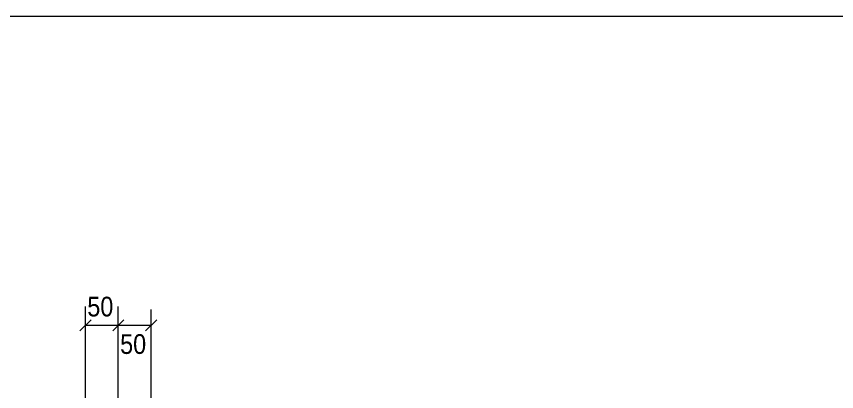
# Model space of a CAD drawing. Header units: millimetres. Extents: x 2 to 825, y 1 to 579.
# Drawn here: x 69.8 to 194.7, y 521.9 to 579 of the extents above; entities that cross this region are included whole.
import ezdxf

# ---------------------------------------------------------------- set-up
doc = ezdxf.new("R2010")
doc.units = ezdxf.units.MM
doc.linetypes.add('XKITLINE00', pattern=[0])
doc.layers.add('Dimensions', color=7, linetype='Continuous', lineweight=0)
doc.layers.add('DrawingSheet', color=5, linetype='Continuous', lineweight=0)
doc.styles.add('ARIAL', font='ARIAL.TTF')

# ---------------------------------------------------------------- blocks, each defined once
blk = doc.blocks.new('*A100')
at = {"layer": 'DrawingSheet', "color": 5, "linetype": 'XKITLINE00', "lineweight": 0}
blk.add_line((825, 579), (5, 579), dxfattribs=at)
blk = doc.blocks.new('*A186')
at = {"layer": 'Dimensions', "color": 7, "linetype": 'XKITLINE00', "lineweight": 0}
for p, q in [((80.34, 486.65), (80.34, 534.85)), ((85.34, 491.41), (85.34, 534.85)), ((81.19, 532.85), (79.5, 531.15)), ((86.19, 532.85), (84.5, 531.15)), ((80.34, 532), (85.34, 532))]:
    blk.add_line(p, q, dxfattribs=at)
at = {"layer": 'Dimensions', "color": 3}
for p in [(80.34, 532), (85.34, 532)]:
    blk.add_point(p, dxfattribs=at)
at = {"layer": 'Dimensions', "color": 3, "style": 'ARIAL', "width": 0.85}
blk.add_text('50', height=3, dxfattribs=at).set_placement((80.62, 533.35))
blk = doc.blocks.new('*A187')
at = {"layer": 'Dimensions', "color": 7, "linetype": 'XKITLINE00', "lineweight": 0}
for p, q in [((85.34, 491.41), (85.34, 534.4)), ((90.34, 486.65), (90.34, 534.4)), ((86.19, 532.85), (84.5, 531.15)), ((91.19, 532.85), (89.5, 531.15)), ((85.34, 532), (90.34, 532))]:
    blk.add_line(p, q, dxfattribs=at)
at = {"layer": 'Dimensions', "color": 3}
for p in [(85.34, 532), (90.34, 532)]:
    blk.add_point(p, dxfattribs=at)
at = {"layer": 'Dimensions', "color": 3, "style": 'ARIAL', "width": 0.85}
blk.add_text('50', height=3, dxfattribs=at).set_placement((85.62, 527.65))

msp = doc.modelspace()

# ---------------------------------------------------------------- block references
at = {"lineweight": 0}
for name in ['*A100', '*A186', '*A187']:
    msp.add_blockref(name, (0, 0), dxfattribs=at)

doc.saveas('drawing.dxf')
